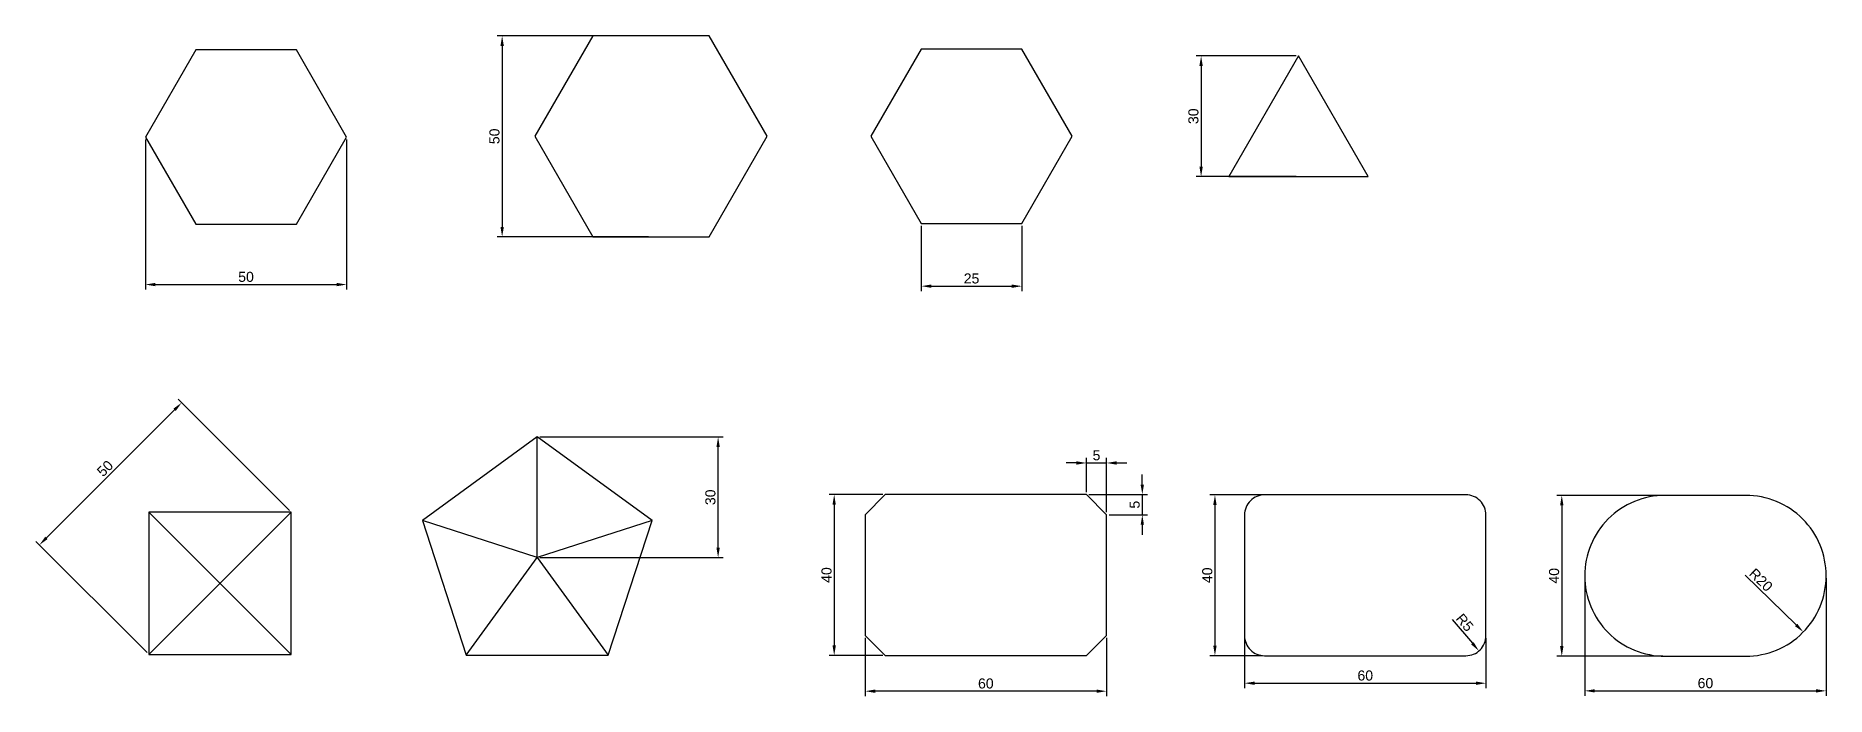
# Model space of a CAD drawing. Header units: millimetres. Extents: x 1440 to 1885, y 1616 to 1781.
import ezdxf

# ---------------------------------------------------------------- set-up
doc = ezdxf.new("R2010")
doc.units = ezdxf.units.MM
doc.styles.get("Standard").update_dxf_attribs({"font": 'arial.ttf'})
doc.dimstyles.new('ISO-25', dxfattribs={"dimtxt": 2.5, "dimasz": 2.5, "dimexe": 1.25, "dimexo": 0.625, "dimtad": 1, "dimtxsty": 'Standard', "dimcen": 2.5, "dimadec": 0, "dimazin": 0, "dimtfac": 1, "dimtmove": 0, "dimatfit": 3, "dimfxl": 0, "dimarcsym": 0})

# ---------------------------------------------------------------- blocks, each defined once
blk = doc.blocks.new('*D1')
at = {"color": 0, "lineweight": -2, "transparency": 16777216}
for p, q in [((1467.54, 1754.8), (1467.54, 1717.5)), ((1517.54, 1754.8), (1517.54, 1717.5)), ((1470.04, 1718.75), (1515.04, 1718.75))]:
    blk.add_line(p, q, dxfattribs=at)
at = {"color": 0, "transparency": 16777216}
for points in [[(1470.04, 1719.17), (1470.04, 1718.33), (1467.54, 1718.75)], [(1515.04, 1719.17), (1515.04, 1718.33), (1517.54, 1718.75)]]:
    blk.add_solid(points, dxfattribs=at)
at = {"layer": 'Defpoints', "color": 0, "transparency": 16777216}
for p in [(1467.54, 1755.42), (1517.54, 1755.42), (1517.54, 1718.75)]:
    blk.add_point(p, dxfattribs=at)
at = {"color": 0, "transparency": 16777216, "insert": (1492.54, 1720.65), "char_height": 2.5, "attachment_point": 5}
blk.add_mtext('50', dxfattribs=at)
blk = doc.blocks.new('*D2')
at = {"color": 0, "lineweight": -2, "transparency": 16777216}
for p, q in [((1592.52, 1780.6), (1554.93, 1780.6)), ((1556.18, 1778.1), (1556.18, 1733.1)), ((1592.52, 1730.6), (1554.93, 1730.6))]:
    blk.add_line(p, q, dxfattribs=at)
at = {"color": 0, "transparency": 16777216}
for points in [[(1555.76, 1778.1), (1556.6, 1778.1), (1556.18, 1780.6)], [(1555.76, 1733.1), (1556.6, 1733.1), (1556.18, 1730.6)]]:
    blk.add_solid(points, dxfattribs=at)
at = {"layer": 'Defpoints', "color": 0, "transparency": 16777216}
for p in [(1593.15, 1780.6), (1556.18, 1730.6), (1593.15, 1730.6)]:
    blk.add_point(p, dxfattribs=at)
at = {"color": 0, "transparency": 16777216, "insert": (1554.28, 1755.6), "char_height": 2.5, "attachment_point": 5, "rotation": 90}
blk.add_mtext('50', dxfattribs=at)
blk = doc.blocks.new('*D3')
at = {"color": 0, "lineweight": -2, "transparency": 16777216}
for p, q in [((1660.32, 1733.33), (1660.32, 1717.1)), ((1685.32, 1733.33), (1685.32, 1717.1)), ((1662.82, 1718.35), (1682.82, 1718.35))]:
    blk.add_line(p, q, dxfattribs=at)
at = {"color": 0, "transparency": 16777216}
for points in [[(1662.82, 1718.76), (1662.82, 1717.93), (1660.32, 1718.35)], [(1682.82, 1718.76), (1682.82, 1717.93), (1685.32, 1718.35)]]:
    blk.add_solid(points, dxfattribs=at)
at = {"layer": 'Defpoints', "color": 0, "transparency": 16777216}
for p in [(1660.32, 1733.95), (1685.32, 1733.95), (1685.32, 1718.35)]:
    blk.add_point(p, dxfattribs=at)
at = {"color": 0, "transparency": 16777216, "insert": (1672.82, 1720.25), "char_height": 2.5, "attachment_point": 5}
blk.add_mtext('25', dxfattribs=at)
blk = doc.blocks.new('*D4')
at = {"color": 0, "lineweight": -2, "transparency": 16777216}
for p, q in [((1753.45, 1775.6), (1728.61, 1775.6)), ((1729.86, 1773.1), (1729.86, 1748.1)), ((1753.45, 1745.6), (1728.61, 1745.6))]:
    blk.add_line(p, q, dxfattribs=at)
at = {"color": 0, "transparency": 16777216}
for points in [[(1729.44, 1773.1), (1730.28, 1773.1), (1729.86, 1775.6)], [(1729.44, 1748.1), (1730.28, 1748.1), (1729.86, 1745.6)]]:
    blk.add_solid(points, dxfattribs=at)
at = {"layer": 'Defpoints', "color": 0, "transparency": 16777216}
for p in [(1754.08, 1775.6), (1729.86, 1745.6), (1754.08, 1745.6)]:
    blk.add_point(p, dxfattribs=at)
at = {"color": 0, "transparency": 16777216, "insert": (1727.96, 1760.6), "char_height": 2.5, "attachment_point": 5, "rotation": 90}
blk.add_mtext('30', dxfattribs=at)
blk = doc.blocks.new('*D5')
at = {"color": 0, "lineweight": -2, "transparency": 16777216}
for p, q in [((1474.77, 1687.59), (1442.95, 1655.77)), ((1503.31, 1662.59), (1475.66, 1690.24)), ((1467.95, 1627.24), (1440.3, 1654.89))]:
    blk.add_line(p, q, dxfattribs=at)
at = {"color": 0, "transparency": 16777216}
for points in [[(1474.48, 1687.89), (1475.07, 1687.3), (1476.54, 1689.36)], [(1442.66, 1656.07), (1443.25, 1655.48), (1441.19, 1654)]]:
    blk.add_solid(points, dxfattribs=at)
at = {"layer": 'Defpoints', "color": 0, "transparency": 16777216}
for p in [(1503.75, 1662.15), (1441.19, 1654), (1468.39, 1626.8)]:
    blk.add_point(p, dxfattribs=at)
at = {"color": 0, "transparency": 16777216, "insert": (1457.52, 1673.03), "char_height": 2.5, "attachment_point": 5, "rotation": 45}
blk.add_mtext('50', dxfattribs=at)
blk = doc.blocks.new('*D7')
at = {"color": 0, "lineweight": -2, "transparency": 16777216}
for p, q in [((1565.54, 1680.85), (1611.09, 1680.85)), ((1609.84, 1653.35), (1609.84, 1678.35)), ((1565.54, 1650.85), (1611.09, 1650.85))]:
    blk.add_line(p, q, dxfattribs=at)
at = {"color": 0, "transparency": 16777216}
for points in [[(1609.43, 1678.35), (1610.26, 1678.35), (1609.84, 1680.85)], [(1609.43, 1653.35), (1610.26, 1653.35), (1609.84, 1650.85)]]:
    blk.add_solid(points, dxfattribs=at)
at = {"layer": 'Defpoints', "color": 0, "transparency": 16777216}
for p in [(1564.91, 1680.85), (1609.84, 1680.85), (1564.91, 1650.85)]:
    blk.add_point(p, dxfattribs=at)
at = {"color": 0, "transparency": 16777216, "insert": (1607.94, 1665.85), "char_height": 2.5, "attachment_point": 5, "rotation": 90}
blk.add_mtext('30', dxfattribs=at)
blk = doc.blocks.new('*D8')
at = {"color": 0, "lineweight": -2, "transparency": 16777216}
for p, q in [((1650.75, 1666.52), (1637.44, 1666.52)), ((1638.69, 1664.02), (1638.69, 1629.02)), ((1650.75, 1626.52), (1637.44, 1626.52))]:
    blk.add_line(p, q, dxfattribs=at)
at = {"color": 0, "transparency": 16777216}
for points in [[(1638.27, 1664.02), (1639.1, 1664.02), (1638.69, 1666.52)], [(1638.27, 1629.02), (1639.1, 1629.02), (1638.69, 1626.52)]]:
    blk.add_solid(points, dxfattribs=at)
at = {"layer": 'Defpoints', "color": 0, "transparency": 16777216}
for p in [(1651.37, 1666.52), (1638.69, 1626.52), (1651.37, 1626.52)]:
    blk.add_point(p, dxfattribs=at)
at = {"color": 0, "transparency": 16777216, "insert": (1636.79, 1646.52), "char_height": 2.5, "attachment_point": 5, "rotation": 90}
blk.add_mtext('40', dxfattribs=at)
blk = doc.blocks.new('*D9')
at = {"color": 0, "lineweight": -2, "transparency": 16777216}
for p, q in [((1646.37, 1630.9), (1646.37, 1616.39)), ((1706.37, 1630.9), (1706.37, 1616.39)), ((1703.87, 1617.64), (1648.87, 1617.64))]:
    blk.add_line(p, q, dxfattribs=at)
at = {"color": 0, "transparency": 16777216}
for points in [[(1648.87, 1618.06), (1648.87, 1617.23), (1646.37, 1617.64)], [(1703.87, 1618.06), (1703.87, 1617.23), (1706.37, 1617.64)]]:
    blk.add_solid(points, dxfattribs=at)
at = {"layer": 'Defpoints', "color": 0, "transparency": 16777216}
for p in [(1646.37, 1631.52), (1706.37, 1631.52), (1646.37, 1617.64)]:
    blk.add_point(p, dxfattribs=at)
at = {"color": 0, "transparency": 16777216, "insert": (1676.37, 1619.55), "char_height": 2.5, "attachment_point": 5}
blk.add_mtext('60', dxfattribs=at)
blk = doc.blocks.new('*D10')
at = {"color": 0, "lineweight": -2, "transparency": 16777216}
for p, q in [((1715.25, 1669.02), (1715.25, 1671.52)), ((1702, 1666.52), (1716.5, 1666.52)), ((1715.25, 1666.52), (1715.25, 1661.52)), ((1707, 1661.52), (1716.5, 1661.52)), ((1715.25, 1659.02), (1715.25, 1656.52))]:
    blk.add_line(p, q, dxfattribs=at)
at = {"color": 0, "transparency": 16777216}
for points in [[(1714.83, 1669.02), (1715.66, 1669.02), (1715.25, 1666.52)], [(1714.83, 1659.02), (1715.66, 1659.02), (1715.25, 1661.52)]]:
    blk.add_solid(points, dxfattribs=at)
at = {"layer": 'Defpoints', "color": 0, "transparency": 16777216}
for p in [(1701.37, 1666.52), (1706.37, 1661.52), (1715.25, 1661.52)]:
    blk.add_point(p, dxfattribs=at)
at = {"color": 0, "transparency": 16777216, "insert": (1713.35, 1664.02), "char_height": 2.5, "attachment_point": 5, "rotation": 90}
blk.add_mtext('5', dxfattribs=at)
blk = doc.blocks.new('*D11')
at = {"color": 0, "lineweight": -2, "transparency": 16777216}
for p, q in [((1698.87, 1674.39), (1696.37, 1674.39)), ((1701.37, 1667.15), (1701.37, 1675.64)), ((1701.37, 1674.39), (1706.37, 1674.39)), ((1706.37, 1662.15), (1706.37, 1675.64)), ((1708.87, 1674.39), (1711.37, 1674.39))]:
    blk.add_line(p, q, dxfattribs=at)
at = {"color": 0, "transparency": 16777216}
for points in [[(1698.87, 1674.81), (1698.87, 1673.97), (1701.37, 1674.39)], [(1708.87, 1674.81), (1708.87, 1673.97), (1706.37, 1674.39)]]:
    blk.add_solid(points, dxfattribs=at)
at = {"layer": 'Defpoints', "color": 0, "transparency": 16777216}
for p in [(1706.37, 1674.39), (1701.37, 1666.52), (1706.37, 1661.52)]:
    blk.add_point(p, dxfattribs=at)
at = {"color": 0, "transparency": 16777216, "insert": (1703.87, 1676.28), "char_height": 2.5, "attachment_point": 5}
blk.add_mtext('5', dxfattribs=at)
blk = doc.blocks.new('*D12')
at = {"color": 0, "lineweight": -2, "transparency": 16777216}
for p, q in [((1745.02, 1666.46), (1732.05, 1666.46)), ((1733.3, 1663.96), (1733.3, 1628.96)), ((1745.02, 1626.46), (1732.05, 1626.46))]:
    blk.add_line(p, q, dxfattribs=at)
at = {"color": 0, "transparency": 16777216}
for points in [[(1732.88, 1663.96), (1733.71, 1663.96), (1733.3, 1666.46)], [(1732.88, 1628.96), (1733.71, 1628.96), (1733.3, 1626.46)]]:
    blk.add_solid(points, dxfattribs=at)
at = {"layer": 'Defpoints', "color": 0, "transparency": 16777216}
for p in [(1745.65, 1666.46), (1733.3, 1626.46), (1745.65, 1626.46)]:
    blk.add_point(p, dxfattribs=at)
at = {"color": 0, "transparency": 16777216, "insert": (1731.4, 1646.46), "char_height": 2.5, "attachment_point": 5, "rotation": 90}
blk.add_mtext('40', dxfattribs=at)
blk = doc.blocks.new('*D13')
at = {"color": 0, "lineweight": -2, "transparency": 16777216}
for p, q in [((1740.65, 1630.84), (1740.65, 1618.38)), ((1800.65, 1630.84), (1800.65, 1618.38)), ((1743.15, 1619.63), (1798.15, 1619.63))]:
    blk.add_line(p, q, dxfattribs=at)
at = {"color": 0, "transparency": 16777216}
for points in [[(1743.15, 1620.04), (1743.15, 1619.21), (1740.65, 1619.63)], [(1798.15, 1620.04), (1798.15, 1619.21), (1800.65, 1619.63)]]:
    blk.add_solid(points, dxfattribs=at)
at = {"layer": 'Defpoints', "color": 0, "transparency": 16777216}
for p in [(1740.65, 1631.46), (1800.65, 1631.46), (1800.65, 1619.63)]:
    blk.add_point(p, dxfattribs=at)
at = {"color": 0, "transparency": 16777216, "insert": (1770.65, 1621.53), "char_height": 2.5, "attachment_point": 5}
blk.add_mtext('60', dxfattribs=at)
blk = doc.blocks.new('*D14')
at = {"color": 0, "lineweight": -2, "transparency": 16777216}
blk.add_line((1792.21, 1635.5), (1797.27, 1629.56), dxfattribs=at)
at = {"color": 0, "transparency": 16777216}
blk.add_solid([(1797.59, 1629.83), (1796.95, 1629.29), (1798.89, 1627.66)], dxfattribs=at)
at = {"layer": 'Defpoints', "color": 0, "transparency": 16777216}
for p in [(1795.65, 1631.46), (1798.89, 1627.66)]:
    blk.add_point(p, dxfattribs=at)
at = {"color": 0, "transparency": 16777216, "insert": (1795.37, 1634.71), "char_height": 2.5, "attachment_point": 5, "rotation": 310.451}
blk.add_mtext('R5', dxfattribs=at)
blk = doc.blocks.new('*D15')
at = {"color": 0, "lineweight": -2, "transparency": 16777216}
for p, q in [((1844.56, 1666.34), (1818.23, 1666.34)), ((1819.48, 1663.84), (1819.48, 1628.84)), ((1844.56, 1626.34), (1818.23, 1626.34))]:
    blk.add_line(p, q, dxfattribs=at)
at = {"color": 0, "transparency": 16777216}
for points in [[(1819.06, 1663.84), (1819.9, 1663.84), (1819.48, 1666.34)], [(1819.06, 1628.84), (1819.9, 1628.84), (1819.48, 1626.34)]]:
    blk.add_solid(points, dxfattribs=at)
at = {"layer": 'Defpoints', "color": 0, "transparency": 16777216}
for p in [(1845.18, 1666.34), (1819.48, 1626.34), (1845.18, 1626.34)]:
    blk.add_point(p, dxfattribs=at)
at = {"color": 0, "transparency": 16777216, "insert": (1817.58, 1646.34), "char_height": 2.5, "attachment_point": 5, "rotation": 90}
blk.add_mtext('40', dxfattribs=at)
blk = doc.blocks.new('*D16')
at = {"color": 0, "lineweight": -2, "transparency": 16777216}
for p, q in [((1825.18, 1645.71), (1825.18, 1616.48)), ((1885.18, 1645.71), (1885.18, 1616.48)), ((1827.68, 1617.73), (1882.68, 1617.73))]:
    blk.add_line(p, q, dxfattribs=at)
at = {"color": 0, "transparency": 16777216}
for points in [[(1827.68, 1618.14), (1827.68, 1617.31), (1825.18, 1617.73)], [(1882.68, 1618.14), (1882.68, 1617.31), (1885.18, 1617.73)]]:
    blk.add_solid(points, dxfattribs=at)
at = {"layer": 'Defpoints', "color": 0, "transparency": 16777216}
for p in [(1825.18, 1646.34), (1885.18, 1646.34), (1885.18, 1617.73)]:
    blk.add_point(p, dxfattribs=at)
at = {"color": 0, "transparency": 16777216, "insert": (1855.18, 1619.63), "char_height": 2.5, "attachment_point": 5}
blk.add_mtext('60', dxfattribs=at)
blk = doc.blocks.new('*D17')
at = {"color": 0, "lineweight": -2, "transparency": 16777216}
blk.add_line((1865.06, 1646.46), (1877.71, 1634.12), dxfattribs=at)
at = {"color": 0, "transparency": 16777216}
blk.add_solid([(1878, 1634.42), (1877.42, 1633.82), (1879.5, 1632.37)], dxfattribs=at)
at = {"layer": 'Defpoints', "color": 0, "transparency": 16777216}
for p in [(1865.18, 1646.34), (1879.5, 1632.37)]:
    blk.add_point(p, dxfattribs=at)
at = {"color": 0, "transparency": 16777216, "insert": (1868.97, 1645.3), "char_height": 2.5, "attachment_point": 5, "rotation": 315.7121}
blk.add_mtext('R20', dxfattribs=at)

msp = doc.modelspace()

# ---------------------------------------------------------------- linework, layer by layer
for p, q in [((1564.91, 1650.853), (1564.91, 1680.853)), ((1503.75, 1662.151), (1468.395, 1626.795)), ((1468.395, 1662.151), (1503.75, 1626.795)), ((1564.91, 1650.853), (1536.378, 1660.123)), ((1593.442, 1660.123), (1564.91, 1650.853)), ((1547.276, 1626.582), (1564.91, 1650.853)), ((1564.91, 1650.853), (1582.544, 1626.582))]:
    msp.add_line(p, q)
for points in [[(1578.713, 1780.603), (1564.28, 1755.603), (1578.713, 1730.603), (1607.581, 1730.603), (1622.015, 1755.603), (1607.581, 1780.603)], [(1480.042, 1777.072), (1467.542, 1755.421), (1480.042, 1733.77), (1505.042, 1733.77), (1517.542, 1755.421), (1505.042, 1777.072)], [(1660.316, 1777.254), (1647.816, 1755.603), (1660.316, 1733.952), (1685.316, 1733.952), (1697.816, 1755.603), (1685.316, 1777.254)], [(1754.078, 1775.603), (1736.758, 1745.603), (1771.399, 1745.603)], [(1564.91, 1680.853), (1536.378, 1660.123), (1547.276, 1626.582), (1582.544, 1626.582), (1593.442, 1660.123)], [(1651.37, 1626.524), (1701.37, 1626.524), (1706.37, 1631.524), (1706.37, 1661.524), (1701.37, 1666.524), (1651.37, 1666.524), (1646.37, 1661.524), (1646.37, 1631.524)], [(1468.395, 1662.151), (1468.395, 1626.795), (1503.75, 1626.795), (1503.75, 1662.151)]]:
    msp.add_lwpolyline(points, close=True)
for points in [[(1745.649, 1626.465), (1795.649, 1626.465, 0.4142136), (1800.649, 1631.465), (1800.649, 1661.465, 0.4142136), (1795.649, 1666.465), (1745.649, 1666.465, 0.4142136), (1740.649, 1661.465), (1740.649, 1631.465, 0.4142136)], [(1845.185, 1626.338), (1865.185, 1626.338, 0.4142136), (1885.185, 1646.338), (1885.185, 1646.338, 0.4142136), (1865.185, 1666.338), (1845.185, 1666.338, 0.4142136), (1825.185, 1646.338), (1825.185, 1646.338, 0.4142136)]]:
    msp.add_lwpolyline(points, format="xyb", close=True)

# ---------------------------------------------------------------- dimensions: what is measured, and where the dimension line sits
for base, p1, p2, picture, middle in [((1556.181, 1730.603), (1593.147, 1780.603), (1593.147, 1730.603), '*D2', (1554.279, 1755.603)), ((1729.859, 1745.603), (1754.078, 1775.603), (1754.078, 1745.603), '*D4', (1727.957, 1760.603)), ((1715.246, 1661.524), (1701.37, 1666.524), (1706.37, 1661.524), '*D10', (1713.349, 1664.024)), ((1733.298, 1626.465), (1745.649, 1666.465), (1745.649, 1626.465), '*D12', (1731.396, 1646.465)), ((1819.481, 1626.338), (1845.185, 1666.338), (1845.185, 1626.338), '*D15', (1817.58, 1646.338))]:
    dim = msp.add_linear_dim(base=base, p1=p1, p2=p2, angle=90, dimstyle='ISO-25')
    dim.commit()
    dim.dimension.update_dxf_attribs({"geometry": picture, "text_midpoint": middle})
for base, p1, p2, picture, middle in [((1517.542, 1718.75), (1467.542, 1755.421), (1517.542, 1755.421), '*D1', (1492.542, 1720.651)), ((1685.316, 1718.347), (1660.316, 1733.952), (1685.316, 1733.952), '*D3', (1672.816, 1720.249)), ((1706.37, 1674.389), (1701.37, 1666.524), (1706.37, 1661.524), '*D11', (1703.87, 1676.285)), ((1885.185, 1617.727), (1825.185, 1646.338), (1885.185, 1646.338), '*D16', (1855.185, 1619.629)), ((1646.37, 1617.645), (1706.37, 1631.524), (1646.37, 1631.524), '*D9', (1676.37, 1619.546)), ((1800.649, 1619.627), (1740.649, 1631.465), (1800.649, 1631.465), '*D13', (1770.649, 1621.528))]:
    dim = msp.add_linear_dim(base=base, p1=p1, p2=p2, dimstyle='ISO-25')
    dim.commit()
    dim.dimension.update_dxf_attribs({"geometry": picture, "text_midpoint": middle})
for p1, p2, distance, picture, middle in [((1503.75, 1662.151), (1468.395, 1626.795), -38.48, '*D5', (1457.519, 1673.027)), ((1564.91, 1650.853), (1564.91, 1680.853), -44.932, '*D7', (1607.94, 1665.853)), ((1651.37, 1666.524), (1651.37, 1626.524), -12.684, '*D8', (1636.785, 1646.524))]:
    dim = msp.add_aligned_dim(p1=p1, p2=p2, distance=distance, dimstyle='ISO-25')
    dim.commit()
    dim.dimension.update_dxf_attribs({"geometry": picture, "text_midpoint": middle})
for center, mpoint, picture, middle in [((1865.185, 1646.338), (1879.501, 1632.373), '*D17', (1867.643, 1643.941)), ((1795.649, 1631.465), (1798.893, 1627.66), '*D14', (1793.929, 1633.482))]:
    dim = msp.add_radius_dim(center=center, mpoint=mpoint, dimstyle='ISO-25')
    dim.commit()
    dim.dimension.update_dxf_attribs({"geometry": picture, "text_midpoint": middle, "dimtype": 164})

doc.saveas('drawing.dxf')
